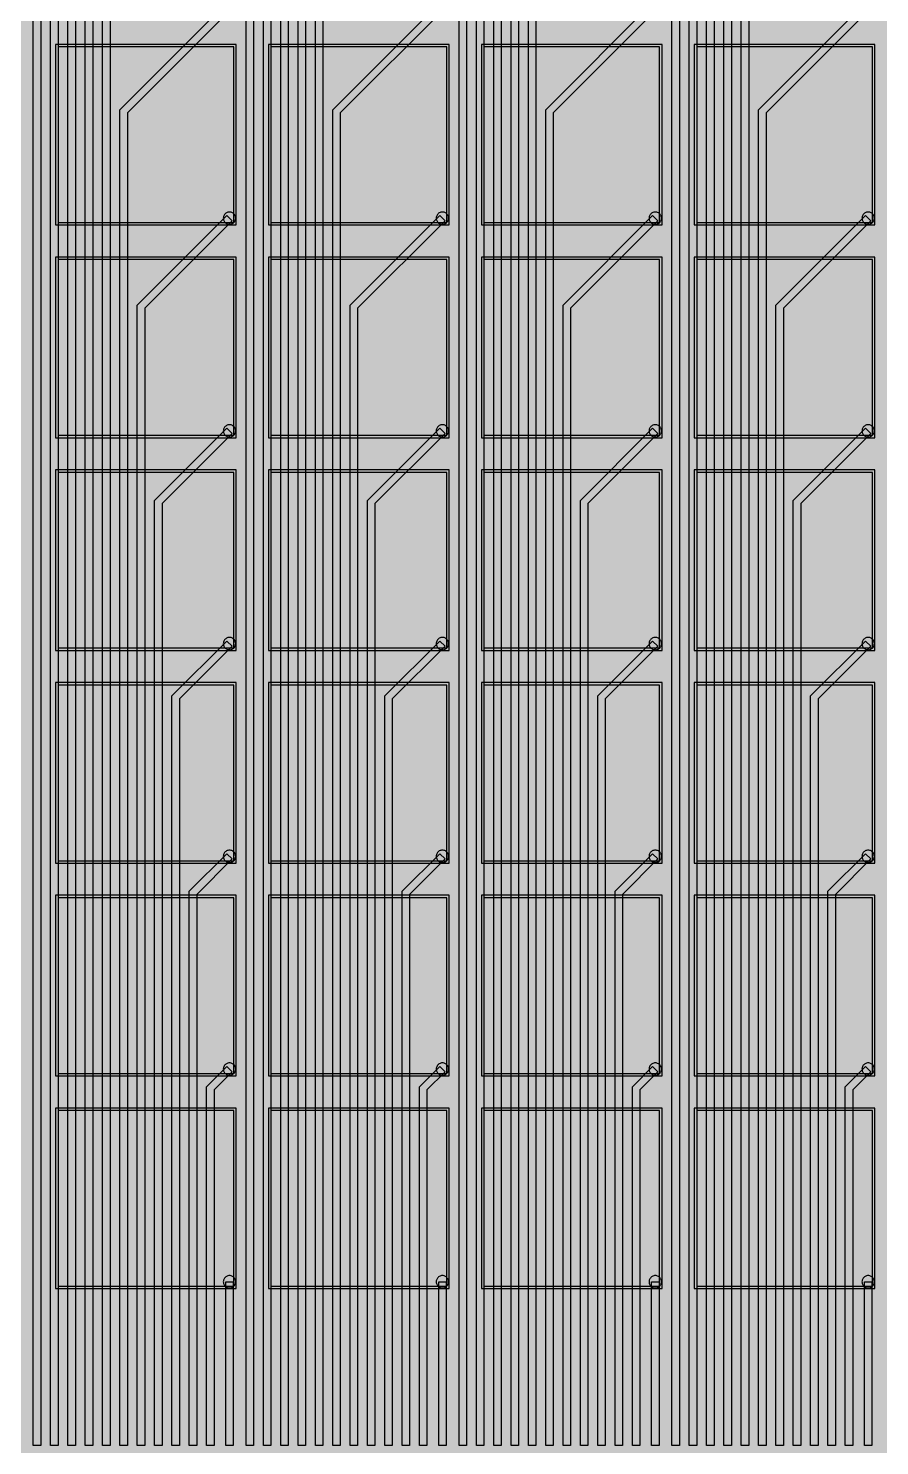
# Model space of a CAD drawing. Header units: metres. Extents: x -7220 to 10980, y -29667 to 1833.
# Drawn here: x 1537 to 1881, y 430 to 1003 of the extents above; entities that cross this region are included whole.
import ezdxf

# ---------------------------------------------------------------- set-up
doc = ezdxf.new("R2010")
doc.units = ezdxf.units.M
for name, color, linetype in [('Etching', 1, 'CONTINUOUS'), ('EtchingPad', 2, 'CONTINUOUS'), ('Metal1', 4, 'CONTINUOUS'), ('Metal2', 3, 'CONTINUOUS'), ('Polyimide', 7, 'CONTINUOUS')]:
    doc.layers.add(name, color=color, linetype=linetype)

msp = doc.modelspace()

# ---------------------------------------------------------------- hatches: boundary and pattern name
at = {"layer": 'Polyimide'}
msp.add_hatch(color=7, dxfattribs=at).paths.add_polyline_path([(4099.45, -13861.55), (4142.64, -14152.77), (4214.18, -14438.35), (4313.36, -14715.55), (4439.24, -14981.69), (4590.59, -15234.21), (4765.97, -15470.68), (4963.68, -15688.82), (5181.82, -15886.53), (5418.29, -16061.91), (5670.81, -16213.26), (5936.95, -16339.14), (6214.15, -16438.32), (6499.73, -16509.85), (6790.95, -16553.05), (7085, -16567.5), (9980.38, -16567.5), (10058.79, -16571.35), (10136.45, -16582.87), (10212.6, -16601.95), (10286.52, -16628.4), (10357.49, -16661.96), (10424.83, -16702.32), (10487.89, -16749.09), (10546.06, -16801.81), (10598.78, -16859.98), (10645.55, -16923.04), (10685.91, -16990.38), (10719.48, -17061.35), (10745.93, -17135.27), (10765, -17211.43), (10776.52, -17289.08), (10780.38, -17367.5), (10780.38, -21957.3), (10741.61, -22012.91), (10705.97, -22070.59), (10673.58, -22130.14), (10644.53, -22191.39), (10618.92, -22254.16), (10596.82, -22318.25), (10578.3, -22383.46), (10563.41, -22449.6), (10552.21, -22516.46), (10544.72, -22583.84), (10540.97, -22651.53), (10540.97, -22719.32), (10544.72, -22787.01), (10552.21, -22854.38), (10563.41, -22921.24), (10578.3, -22987.38), (10596.82, -23052.6), (10618.92, -23116.68), (10644.53, -23179.45), (10673.58, -23240.71), (10705.97, -23300.26), (10741.61, -23357.93), (10780.38, -23413.54), (10780.38, -28667.5), (10776.52, -28745.91), (10765, -28823.57), (10745.93, -28899.73), (10719.48, -28973.65), (10685.91, -29044.62), (10645.55, -29111.96), (10598.78, -29175.01), (10546.06, -29233.19), (10487.89, -29285.91), (10424.83, -29332.68), (10357.49, -29373.04), (10286.52, -29406.6), (10212.6, -29433.05), (10136.45, -29452.13), (10058.79, -29463.65), (9980.38, -29467.5), (-6219.63, -29467.5), (-6298.04, -29463.65), (-6375.7, -29452.13), (-6451.85, -29433.05), (-6525.77, -29406.6), (-6596.74, -29373.04), (-6664.08, -29332.68), (-6727.14, -29285.91), (-6785.31, -29233.19), (-6838.03, -29175.01), (-6884.8, -29111.96), (-6925.16, -29044.62), (-6958.73, -28973.65), (-6985.18, -28899.73), (-7004.25, -28823.57), (-7015.77, -28745.91), (-7019.63, -28667.5), (-7019.63, -23426.32), (-6979.36, -23370.07), (-6942.33, -23311.63), (-6908.66, -23251.2), (-6878.45, -23188.96), (-6851.81, -23125.12), (-6828.81, -23059.88), (-6809.53, -22993.44), (-6794.04, -22926.02), (-6782.37, -22857.83), (-6774.57, -22789.09), (-6770.67, -22720.02), (-6770.67, -22650.84), (-6774.57, -22581.77), (-6782.37, -22513.03), (-6794.04, -22444.84), (-6809.53, -22377.42), (-6828.81, -22310.98), (-6851.81, -22245.74), (-6878.45, -22181.89), (-6908.66, -22119.66), (-6942.33, -22059.22), (-6979.36, -22000.79), (-7019.63, -21944.54), (-7019.63, -17367.5), (-7015.77, -17289.08), (-7004.25, -17211.43), (-6985.18, -17135.27), (-6958.73, -17061.35), (-6925.16, -16990.38), (-6884.8, -16923.04), (-6838.03, -16859.98), (-6785.31, -16801.81), (-6727.14, -16749.09), (-6664.08, -16702.32), (-6596.74, -16661.96), (-6525.77, -16628.4), (-6451.85, -16601.95), (-6375.7, -16582.87), (-6298.04, -16571.35), (-6219.63, -16567.5), (-3314, -16567.5), (-3019.95, -16553.05), (-2728.73, -16509.85), (-2443.15, -16438.32), (-2165.95, -16339.14), (-1899.81, -16213.26), (-1647.29, -16061.91), (-1410.82, -15886.53), (-1192.68, -15688.82), (-994.97, -15470.68), (-819.59, -15234.21), (-668.24, -14981.69), (-542.36, -14715.55), (-443.18, -14438.35), (-371.64, -14152.77), (-328.45, -13861.55), (-314, -13567.5), (-314, -13373.48), (-317.45, -13328.11), (-327.72, -13283.78), (-344.58, -13241.52), (-367.63, -13202.3), (-396.35, -13167.01), (-430.08, -13136.47), (-468.03, -13111.38), (-509.35, -13092.32), (-509.35, -13092.32), (-578.18, -13061.27), (-642.2, -13021.24), (-700.26, -12972.96), (-751.3, -12917.31), (-794.39, -12855.3), (-828.74, -12788.06), (-853.73, -12716.8), (-868.91, -12642.84), (-874, -12567.5), (-868.91, -12492.16), (-853.73, -12418.19), (-828.74, -12346.94), (-794.39, -12279.7), (-751.3, -12217.69), (-700.26, -12162.04), (-642.2, -12113.76), (-578.18, -12073.73), (-509.35, -12042.68), (-509.35, -12042.68), (-468.03, -12023.62), (-430.08, -11998.53), (-396.35, -11967.99), (-367.63, -11932.7), (-344.58, -11893.47), (-327.72, -11851.21), (-317.45, -11806.89), (-314, -11761.52), (-314, -11074.31), (-317.45, -11028.94), (-327.72, -10984.62), (-344.58, -10942.36), (-367.63, -10903.13), (-396.35, -10867.84), (-430.08, -10837.3), (-468.03, -10812.21), (-509.35, -10793.16), (-509.35, -10793.16), (-578.18, -10762.1), (-642.2, -10722.07), (-700.26, -10673.8), (-751.3, -10618.15), (-794.39, -10556.13), (-828.74, -10488.89), (-853.73, -10417.64), (-868.91, -10343.67), (-874, -10268.33), (-868.91, -10192.99), (-853.73, -10119.03), (-828.74, -10047.77), (-794.39, -9980.53), (-751.3, -9918.52), (-700.26, -9862.87), (-642.2, -9814.59), (-578.18, -9774.56), (-509.35, -9743.51), (-509.35, -9743.51), (-468.03, -9724.45), (-430.08, -9699.36), (-396.35, -9668.82), (-367.63, -9633.53), (-344.58, -9594.31), (-327.72, -9552.05), (-317.45, -9507.72), (-314, -9462.35), (-314, -8775.14), (-317.45, -8729.78), (-327.72, -8685.45), (-344.58, -8643.19), (-367.63, -8603.96), (-396.35, -8568.68), (-430.08, -8538.14), (-468.03, -8513.05), (-509.35, -8493.99), (-509.35, -8493.99), (-578.18, -8462.94), (-642.2, -8422.91), (-700.26, -8374.63), (-751.3, -8318.98), (-794.39, -8256.97), (-828.74, -8189.73), (-853.73, -8118.47), (-868.91, -8044.5), (-874, -7969.17), (-868.91, -7893.83), (-853.73, -7819.86), (-828.74, -7748.61), (-794.39, -7681.36), (-751.3, -7619.35), (-700.26, -7563.7), (-642.2, -7515.42), (-578.18, -7475.4), (-509.35, -7444.34), (-509.35, -7444.34), (-468.03, -7425.28), (-430.08, -7400.2), (-396.35, -7369.66), (-367.63, -7334.37), (-344.58, -7295.14), (-327.72, -7252.88), (-317.45, -7208.56), (-314, -7163.19), (-314, -6475.98), (-317.45, -6430.61), (-327.72, -6386.29), (-344.58, -6344.02), (-367.63, -6304.8), (-396.35, -6269.51), (-430.08, -6238.97), (-468.03, -6213.88), (-509.35, -6194.82), (-509.35, -6194.82), (-578.18, -6163.77), (-642.2, -6123.74), (-700.26, -6075.46), (-751.3, -6019.81), (-794.39, -5957.8), (-828.74, -5890.56), (-853.73, -5819.31), (-868.91, -5745.34), (-874, -5670), (-868.91, -5594.66), (-853.73, -5520.69), (-828.74, -5449.44), (-794.39, -5382.2), (-751.3, -5320.19), (-700.26, -5264.54), (-642.2, -5216.26), (-578.18, -5176.23), (-509.35, -5145.18), (-509.35, -5145.18), (-468.03, -5126.12), (-430.08, -5101.03), (-396.35, -5070.49), (-367.63, -5035.2), (-344.58, -4995.98), (-327.72, -4953.71), (-317.45, -4909.39), (-314, -4864.02), (-314, 380), (-314, 1532.5), (-269, 1532.5), (-268.78, 1525.63), (-268.1, 1518.79), (-266.98, 1512.02), (-265.42, 1505.32), (-263.43, 1498.75), (-261.01, 1492.32), (-258.17, 1486.06), (-254.93, 1480), (-251.3, 1474.17), (-247.3, 1468.58), (-242.94, 1463.27), (-238.25, 1458.25), (-233.23, 1453.56), (-227.92, 1449.2), (-222.33, 1445.2), (-216.5, 1441.57), (-210.44, 1438.33), (-204.18, 1435.49), (-197.75, 1433.07), (-191.18, 1431.08), (-184.48, 1429.52), (-177.71, 1428.4), (-170.87, 1427.72), (-164, 1427.5), (-157.13, 1427.72), (-150.29, 1428.4), (-143.52, 1429.52), (-136.82, 1431.08), (-130.25, 1433.07), (-123.82, 1435.49), (-117.56, 1438.33), (-111.5, 1441.57), (-105.67, 1445.2), (-100.08, 1449.2), (-94.77, 1453.56), (-89.75, 1458.25), (-85.06, 1463.27), (-80.7, 1468.58), (-76.7, 1474.17), (-73.07, 1480), (-69.83, 1486.06), (-66.99, 1492.32), (-64.57, 1498.75), (-62.58, 1505.32), (-61.02, 1512.02), (-59.9, 1518.79), (-59.22, 1525.63), (-59, 1532.5), (1786, 1532.5), (3835, 1532.5), (3835.21, 1539.04), (3835.86, 1545.55), (3836.92, 1552.01), (3838.41, 1558.38), (3840.31, 1564.64), (3842.61, 1570.77), (3845.31, 1576.73), (3848.4, 1582.5), (3851.85, 1588.06), (3855.66, 1593.38), (3859.82, 1598.43), (3864.29, 1603.21), (3869.07, 1607.68), (3874.12, 1611.84), (3879.44, 1615.65), (3885, 1619.1), (3890.77, 1622.19), (3896.73, 1624.89), (3902.86, 1627.19), (3909.12, 1629.09), (3915.49, 1630.58), (3921.95, 1631.64), (3928.46, 1632.29), (3935, 1632.5), (3941.54, 1632.29), (3948.05, 1631.64), (3954.51, 1630.58), (3960.88, 1629.09), (3967.14, 1627.19), (3973.27, 1624.89), (3979.23, 1622.19), (3985, 1619.1), (3990.56, 1615.65), (3995.88, 1611.84), (4000.93, 1607.68), (4005.71, 1603.21), (4010.18, 1598.43), (4014.34, 1593.38), (4018.15, 1588.06), (4021.6, 1582.5), (4024.69, 1576.73), (4027.39, 1570.77), (4029.69, 1564.64), (4031.59, 1558.38), (4033.08, 1552.01), (4034.14, 1545.55), (4034.79, 1539.04), (4035, 1532.5), (4085, 1532.5), (4085, 380), (4085, 330), (4085, -4864.02), (4088.45, -4909.39), (4098.72, -4953.71), (4115.58, -4995.98), (4138.63, -5035.2), (4167.35, -5070.49), (4201.08, -5101.03), (4239.03, -5126.12), (4280.35, -5145.18), (4280.35, -5145.18), (4349.18, -5176.23), (4413.2, -5216.26), (4471.26, -5264.54), (4522.3, -5320.19), (4565.39, -5382.2), (4599.74, -5449.44), (4624.73, -5520.69), (4639.91, -5594.66), (4645, -5670), (4639.91, -5745.34), (4624.73, -5819.31), (4599.74, -5890.56), (4565.39, -5957.8), (4522.3, -6019.81), (4471.26, -6075.46), (4413.2, -6123.74), (4349.18, -6163.77), (4280.35, -6194.82), (4239.03, -6213.88), (4201.08, -6238.97), (4167.35, -6269.51), (4138.63, -6304.8), (4115.58, -6344.02), (4098.72, -6386.29), (4088.45, -6430.61), (4085, -6475.98), (4085, -13567.5), (4099.45, -13861.55)])

# ---------------------------------------------------------------- linework, layer by layer
at = {"layer": 'Etching'}
for points in [[(1615.75, 926.25), (1615.77, 925.92), (1615.84, 925.6), (1615.94, 925.29), (1616.08, 925), (1616.27, 924.73), (1616.48, 924.48), (1616.73, 924.27), (1617, 924.08), (1617.29, 923.94), (1617.6, 923.84), (1617.92, 923.77), (1618.25, 923.75), (1618.58, 923.77), (1618.9, 923.84), (1619.21, 923.94), (1619.5, 924.08), (1619.77, 924.27), (1620.02, 924.48), (1620.23, 924.73), (1620.42, 925), (1620.56, 925.29), (1620.66, 925.6), (1620.73, 925.92), (1620.75, 926.25), (1620.73, 926.58), (1620.66, 926.9), (1620.56, 927.21), (1620.42, 927.5), (1620.23, 927.77), (1620.02, 928.02), (1619.77, 928.23), (1619.5, 928.42), (1619.21, 928.56), (1618.9, 928.66), (1618.58, 928.73), (1618.25, 928.75), (1617.92, 928.73), (1617.6, 928.66), (1617.29, 928.56), (1617, 928.42), (1616.73, 928.23), (1616.48, 928.02), (1616.27, 927.77), (1616.08, 927.5), (1615.94, 927.21), (1615.84, 926.9), (1615.77, 926.58), (1615.75, 926.25)], [(1701.75, 926.25), (1701.77, 925.92), (1701.84, 925.6), (1701.94, 925.29), (1702.08, 925), (1702.27, 924.73), (1702.48, 924.48), (1702.73, 924.27), (1703, 924.08), (1703.29, 923.94), (1703.6, 923.84), (1703.92, 923.77), (1704.25, 923.75), (1704.58, 923.77), (1704.9, 923.84), (1705.21, 923.94), (1705.5, 924.08), (1705.77, 924.27), (1706.02, 924.48), (1706.23, 924.73), (1706.42, 925), (1706.56, 925.29), (1706.66, 925.6), (1706.73, 925.92), (1706.75, 926.25), (1706.73, 926.58), (1706.66, 926.9), (1706.56, 927.21), (1706.42, 927.5), (1706.23, 927.77), (1706.02, 928.02), (1705.77, 928.23), (1705.5, 928.42), (1705.21, 928.56), (1704.9, 928.66), (1704.58, 928.73), (1704.25, 928.75), (1703.92, 928.73), (1703.6, 928.66), (1703.29, 928.56), (1703, 928.42), (1702.73, 928.23), (1702.48, 928.02), (1702.27, 927.77), (1702.08, 927.5), (1701.94, 927.21), (1701.84, 926.9), (1701.77, 926.58), (1701.75, 926.25)], [(1787.75, 926.25), (1787.77, 925.92), (1787.84, 925.6), (1787.94, 925.29), (1788.08, 925), (1788.27, 924.73), (1788.48, 924.48), (1788.73, 924.27), (1789, 924.08), (1789.29, 923.94), (1789.6, 923.84), (1789.92, 923.77), (1790.25, 923.75), (1790.58, 923.77), (1790.9, 923.84), (1791.21, 923.94), (1791.5, 924.08), (1791.77, 924.27), (1792.02, 924.48), (1792.23, 924.73), (1792.42, 925), (1792.56, 925.29), (1792.66, 925.6), (1792.73, 925.92), (1792.75, 926.25), (1792.73, 926.58), (1792.66, 926.9), (1792.56, 927.21), (1792.42, 927.5), (1792.23, 927.77), (1792.02, 928.02), (1791.77, 928.23), (1791.5, 928.42), (1791.21, 928.56), (1790.9, 928.66), (1790.58, 928.73), (1790.25, 928.75), (1789.92, 928.73), (1789.6, 928.66), (1789.29, 928.56), (1789, 928.42), (1788.73, 928.23), (1788.48, 928.02), (1788.27, 927.77), (1788.08, 927.5), (1787.94, 927.21), (1787.84, 926.9), (1787.77, 926.58), (1787.75, 926.25)], [(1873.75, 926.25), (1873.77, 925.92), (1873.84, 925.6), (1873.94, 925.29), (1874.08, 925), (1874.27, 924.73), (1874.48, 924.48), (1874.73, 924.27), (1875, 924.08), (1875.29, 923.94), (1875.6, 923.84), (1875.92, 923.77), (1876.25, 923.75), (1876.58, 923.77), (1876.9, 923.84), (1877.21, 923.94), (1877.5, 924.08), (1877.77, 924.27), (1878.02, 924.48), (1878.23, 924.73), (1878.42, 925), (1878.56, 925.29), (1878.66, 925.6), (1878.73, 925.92), (1878.75, 926.25), (1878.73, 926.58), (1878.66, 926.9), (1878.56, 927.21), (1878.42, 927.5), (1878.23, 927.77), (1878.02, 928.02), (1877.77, 928.23), (1877.5, 928.42), (1877.21, 928.56), (1876.9, 928.66), (1876.58, 928.73), (1876.25, 928.75), (1875.92, 928.73), (1875.6, 928.66), (1875.29, 928.56), (1875, 928.42), (1874.73, 928.23), (1874.48, 928.02), (1874.27, 927.77), (1874.08, 927.5), (1873.94, 927.21), (1873.84, 926.9), (1873.77, 926.58), (1873.75, 926.25)], [(1615.75, 840.25), (1615.77, 839.92), (1615.84, 839.6), (1615.94, 839.29), (1616.08, 839), (1616.27, 838.73), (1616.48, 838.48), (1616.73, 838.27), (1617, 838.08), (1617.29, 837.94), (1617.6, 837.84), (1617.92, 837.77), (1618.25, 837.75), (1618.58, 837.77), (1618.9, 837.84), (1619.21, 837.94), (1619.5, 838.08), (1619.77, 838.27), (1620.02, 838.48), (1620.23, 838.73), (1620.42, 839), (1620.56, 839.29), (1620.66, 839.6), (1620.73, 839.92), (1620.75, 840.25), (1620.73, 840.58), (1620.66, 840.9), (1620.56, 841.21), (1620.42, 841.5), (1620.23, 841.77), (1620.02, 842.02), (1619.77, 842.23), (1619.5, 842.42), (1619.21, 842.56), (1618.9, 842.66), (1618.58, 842.73), (1618.25, 842.75), (1617.92, 842.73), (1617.6, 842.66), (1617.29, 842.56), (1617, 842.42), (1616.73, 842.23), (1616.48, 842.02), (1616.27, 841.77), (1616.08, 841.5), (1615.94, 841.21), (1615.84, 840.9), (1615.77, 840.58), (1615.75, 840.25)], [(1701.75, 840.25), (1701.77, 839.92), (1701.84, 839.6), (1701.94, 839.29), (1702.08, 839), (1702.27, 838.73), (1702.48, 838.48), (1702.73, 838.27), (1703, 838.08), (1703.29, 837.94), (1703.6, 837.84), (1703.92, 837.77), (1704.25, 837.75), (1704.58, 837.77), (1704.9, 837.84), (1705.21, 837.94), (1705.5, 838.08), (1705.77, 838.27), (1706.02, 838.48), (1706.23, 838.73), (1706.42, 839), (1706.56, 839.29), (1706.66, 839.6), (1706.73, 839.92), (1706.75, 840.25), (1706.73, 840.58), (1706.66, 840.9), (1706.56, 841.21), (1706.42, 841.5), (1706.23, 841.77), (1706.02, 842.02), (1705.77, 842.23), (1705.5, 842.42), (1705.21, 842.56), (1704.9, 842.66), (1704.58, 842.73), (1704.25, 842.75), (1703.92, 842.73), (1703.6, 842.66), (1703.29, 842.56), (1703, 842.42), (1702.73, 842.23), (1702.48, 842.02), (1702.27, 841.77), (1702.08, 841.5), (1701.94, 841.21), (1701.84, 840.9), (1701.77, 840.58), (1701.75, 840.25)], [(1787.75, 840.25), (1787.77, 839.92), (1787.84, 839.6), (1787.94, 839.29), (1788.08, 839), (1788.27, 838.73), (1788.48, 838.48), (1788.73, 838.27), (1789, 838.08), (1789.29, 837.94), (1789.6, 837.84), (1789.92, 837.77), (1790.25, 837.75), (1790.58, 837.77), (1790.9, 837.84), (1791.21, 837.94), (1791.5, 838.08), (1791.77, 838.27), (1792.02, 838.48), (1792.23, 838.73), (1792.42, 839), (1792.56, 839.29), (1792.66, 839.6), (1792.73, 839.92), (1792.75, 840.25), (1792.73, 840.58), (1792.66, 840.9), (1792.56, 841.21), (1792.42, 841.5), (1792.23, 841.77), (1792.02, 842.02), (1791.77, 842.23), (1791.5, 842.42), (1791.21, 842.56), (1790.9, 842.66), (1790.58, 842.73), (1790.25, 842.75), (1789.92, 842.73), (1789.6, 842.66), (1789.29, 842.56), (1789, 842.42), (1788.73, 842.23), (1788.48, 842.02), (1788.27, 841.77), (1788.08, 841.5), (1787.94, 841.21), (1787.84, 840.9), (1787.77, 840.58), (1787.75, 840.25)], [(1873.75, 840.25), (1873.77, 839.92), (1873.84, 839.6), (1873.94, 839.29), (1874.08, 839), (1874.27, 838.73), (1874.48, 838.48), (1874.73, 838.27), (1875, 838.08), (1875.29, 837.94), (1875.6, 837.84), (1875.92, 837.77), (1876.25, 837.75), (1876.58, 837.77), (1876.9, 837.84), (1877.21, 837.94), (1877.5, 838.08), (1877.77, 838.27), (1878.02, 838.48), (1878.23, 838.73), (1878.42, 839), (1878.56, 839.29), (1878.66, 839.6), (1878.73, 839.92), (1878.75, 840.25), (1878.73, 840.58), (1878.66, 840.9), (1878.56, 841.21), (1878.42, 841.5), (1878.23, 841.77), (1878.02, 842.02), (1877.77, 842.23), (1877.5, 842.42), (1877.21, 842.56), (1876.9, 842.66), (1876.58, 842.73), (1876.25, 842.75), (1875.92, 842.73), (1875.6, 842.66), (1875.29, 842.56), (1875, 842.42), (1874.73, 842.23), (1874.48, 842.02), (1874.27, 841.77), (1874.08, 841.5), (1873.94, 841.21), (1873.84, 840.9), (1873.77, 840.58), (1873.75, 840.25)], [(1615.75, 754.25), (1615.77, 753.92), (1615.84, 753.6), (1615.94, 753.29), (1616.08, 753), (1616.27, 752.73), (1616.48, 752.48), (1616.73, 752.27), (1617, 752.08), (1617.29, 751.94), (1617.6, 751.84), (1617.92, 751.77), (1618.25, 751.75), (1618.58, 751.77), (1618.9, 751.84), (1619.21, 751.94), (1619.5, 752.08), (1619.77, 752.27), (1620.02, 752.48), (1620.23, 752.73), (1620.42, 753), (1620.56, 753.29), (1620.66, 753.6), (1620.73, 753.92), (1620.75, 754.25), (1620.73, 754.58), (1620.66, 754.9), (1620.56, 755.21), (1620.42, 755.5), (1620.23, 755.77), (1620.02, 756.02), (1619.77, 756.23), (1619.5, 756.42), (1619.21, 756.56), (1618.9, 756.66), (1618.58, 756.73), (1618.25, 756.75), (1617.92, 756.73), (1617.6, 756.66), (1617.29, 756.56), (1617, 756.42), (1616.73, 756.23), (1616.48, 756.02), (1616.27, 755.77), (1616.08, 755.5), (1615.94, 755.21), (1615.84, 754.9), (1615.77, 754.58), (1615.75, 754.25)], [(1701.75, 754.25), (1701.77, 753.92), (1701.84, 753.6), (1701.94, 753.29), (1702.08, 753), (1702.27, 752.73), (1702.48, 752.48), (1702.73, 752.27), (1703, 752.08), (1703.29, 751.94), (1703.6, 751.84), (1703.92, 751.77), (1704.25, 751.75), (1704.58, 751.77), (1704.9, 751.84), (1705.21, 751.94), (1705.5, 752.08), (1705.77, 752.27), (1706.02, 752.48), (1706.23, 752.73), (1706.42, 753), (1706.56, 753.29), (1706.66, 753.6), (1706.73, 753.92), (1706.75, 754.25), (1706.73, 754.58), (1706.66, 754.9), (1706.56, 755.21), (1706.42, 755.5), (1706.23, 755.77), (1706.02, 756.02), (1705.77, 756.23), (1705.5, 756.42), (1705.21, 756.56), (1704.9, 756.66), (1704.58, 756.73), (1704.25, 756.75), (1703.92, 756.73), (1703.6, 756.66), (1703.29, 756.56), (1703, 756.42), (1702.73, 756.23), (1702.48, 756.02), (1702.27, 755.77), (1702.08, 755.5), (1701.94, 755.21), (1701.84, 754.9), (1701.77, 754.58), (1701.75, 754.25)], [(1787.75, 754.25), (1787.77, 753.92), (1787.84, 753.6), (1787.94, 753.29), (1788.08, 753), (1788.27, 752.73), (1788.48, 752.48), (1788.73, 752.27), (1789, 752.08), (1789.29, 751.94), (1789.6, 751.84), (1789.92, 751.77), (1790.25, 751.75), (1790.58, 751.77), (1790.9, 751.84), (1791.21, 751.94), (1791.5, 752.08), (1791.77, 752.27), (1792.02, 752.48), (1792.23, 752.73), (1792.42, 753), (1792.56, 753.29), (1792.66, 753.6), (1792.73, 753.92), (1792.75, 754.25), (1792.73, 754.58), (1792.66, 754.9), (1792.56, 755.21), (1792.42, 755.5), (1792.23, 755.77), (1792.02, 756.02), (1791.77, 756.23), (1791.5, 756.42), (1791.21, 756.56), (1790.9, 756.66), (1790.58, 756.73), (1790.25, 756.75), (1789.92, 756.73), (1789.6, 756.66), (1789.29, 756.56), (1789, 756.42), (1788.73, 756.23), (1788.48, 756.02), (1788.27, 755.77), (1788.08, 755.5), (1787.94, 755.21), (1787.84, 754.9), (1787.77, 754.58), (1787.75, 754.25)], [(1873.75, 754.25), (1873.77, 753.92), (1873.84, 753.6), (1873.94, 753.29), (1874.08, 753), (1874.27, 752.73), (1874.48, 752.48), (1874.73, 752.27), (1875, 752.08), (1875.29, 751.94), (1875.6, 751.84), (1875.92, 751.77), (1876.25, 751.75), (1876.58, 751.77), (1876.9, 751.84), (1877.21, 751.94), (1877.5, 752.08), (1877.77, 752.27), (1878.02, 752.48), (1878.23, 752.73), (1878.42, 753), (1878.56, 753.29), (1878.66, 753.6), (1878.73, 753.92), (1878.75, 754.25), (1878.73, 754.58), (1878.66, 754.9), (1878.56, 755.21), (1878.42, 755.5), (1878.23, 755.77), (1878.02, 756.02), (1877.77, 756.23), (1877.5, 756.42), (1877.21, 756.56), (1876.9, 756.66), (1876.58, 756.73), (1876.25, 756.75), (1875.92, 756.73), (1875.6, 756.66), (1875.29, 756.56), (1875, 756.42), (1874.73, 756.23), (1874.48, 756.02), (1874.27, 755.77), (1874.08, 755.5), (1873.94, 755.21), (1873.84, 754.9), (1873.77, 754.58), (1873.75, 754.25)], [(1615.75, 668.25), (1615.77, 667.92), (1615.84, 667.6), (1615.94, 667.29), (1616.08, 667), (1616.27, 666.73), (1616.48, 666.48), (1616.73, 666.27), (1617, 666.08), (1617.29, 665.94), (1617.6, 665.84), (1617.92, 665.77), (1618.25, 665.75), (1618.58, 665.77), (1618.9, 665.84), (1619.21, 665.94), (1619.5, 666.08), (1619.77, 666.27), (1620.02, 666.48), (1620.23, 666.73), (1620.42, 667), (1620.56, 667.29), (1620.66, 667.6), (1620.73, 667.92), (1620.75, 668.25), (1620.73, 668.58), (1620.66, 668.9), (1620.56, 669.21), (1620.42, 669.5), (1620.23, 669.77), (1620.02, 670.02), (1619.77, 670.23), (1619.5, 670.42), (1619.21, 670.56), (1618.9, 670.66), (1618.58, 670.73), (1618.25, 670.75), (1617.92, 670.73), (1617.6, 670.66), (1617.29, 670.56), (1617, 670.42), (1616.73, 670.23), (1616.48, 670.02), (1616.27, 669.77), (1616.08, 669.5), (1615.94, 669.21), (1615.84, 668.9), (1615.77, 668.58), (1615.75, 668.25)], [(1701.75, 668.25), (1701.77, 667.92), (1701.84, 667.6), (1701.94, 667.29), (1702.08, 667), (1702.27, 666.73), (1702.48, 666.48), (1702.73, 666.27), (1703, 666.08), (1703.29, 665.94), (1703.6, 665.84), (1703.92, 665.77), (1704.25, 665.75), (1704.58, 665.77), (1704.9, 665.84), (1705.21, 665.94), (1705.5, 666.08), (1705.77, 666.27), (1706.02, 666.48), (1706.23, 666.73), (1706.42, 667), (1706.56, 667.29), (1706.66, 667.6), (1706.73, 667.92), (1706.75, 668.25), (1706.73, 668.58), (1706.66, 668.9), (1706.56, 669.21), (1706.42, 669.5), (1706.23, 669.77), (1706.02, 670.02), (1705.77, 670.23), (1705.5, 670.42), (1705.21, 670.56), (1704.9, 670.66), (1704.58, 670.73), (1704.25, 670.75), (1703.92, 670.73), (1703.6, 670.66), (1703.29, 670.56), (1703, 670.42), (1702.73, 670.23), (1702.48, 670.02), (1702.27, 669.77), (1702.08, 669.5), (1701.94, 669.21), (1701.84, 668.9), (1701.77, 668.58), (1701.75, 668.25)], [(1787.75, 668.25), (1787.77, 667.92), (1787.84, 667.6), (1787.94, 667.29), (1788.08, 667), (1788.27, 666.73), (1788.48, 666.48), (1788.73, 666.27), (1789, 666.08), (1789.29, 665.94), (1789.6, 665.84), (1789.92, 665.77), (1790.25, 665.75), (1790.58, 665.77), (1790.9, 665.84), (1791.21, 665.94), (1791.5, 666.08), (1791.77, 666.27), (1792.02, 666.48), (1792.23, 666.73), (1792.42, 667), (1792.56, 667.29), (1792.66, 667.6), (1792.73, 667.92), (1792.75, 668.25), (1792.73, 668.58), (1792.66, 668.9), (1792.56, 669.21), (1792.42, 669.5), (1792.23, 669.77), (1792.02, 670.02), (1791.77, 670.23), (1791.5, 670.42), (1791.21, 670.56), (1790.9, 670.66), (1790.58, 670.73), (1790.25, 670.75), (1789.92, 670.73), (1789.6, 670.66), (1789.29, 670.56), (1789, 670.42), (1788.73, 670.23), (1788.48, 670.02), (1788.27, 669.77), (1788.08, 669.5), (1787.94, 669.21), (1787.84, 668.9), (1787.77, 668.58), (1787.75, 668.25)], [(1873.75, 668.25), (1873.77, 667.92), (1873.84, 667.6), (1873.94, 667.29), (1874.08, 667), (1874.27, 666.73), (1874.48, 666.48), (1874.73, 666.27), (1875, 666.08), (1875.29, 665.94), (1875.6, 665.84), (1875.92, 665.77), (1876.25, 665.75), (1876.58, 665.77), (1876.9, 665.84), (1877.21, 665.94), (1877.5, 666.08), (1877.77, 666.27), (1878.02, 666.48), (1878.23, 666.73), (1878.42, 667), (1878.56, 667.29), (1878.66, 667.6), (1878.73, 667.92), (1878.75, 668.25), (1878.73, 668.58), (1878.66, 668.9), (1878.56, 669.21), (1878.42, 669.5), (1878.23, 669.77), (1878.02, 670.02), (1877.77, 670.23), (1877.5, 670.42), (1877.21, 670.56), (1876.9, 670.66), (1876.58, 670.73), (1876.25, 670.75), (1875.92, 670.73), (1875.6, 670.66), (1875.29, 670.56), (1875, 670.42), (1874.73, 670.23), (1874.48, 670.02), (1874.27, 669.77), (1874.08, 669.5), (1873.94, 669.21), (1873.84, 668.9), (1873.77, 668.58), (1873.75, 668.25)], [(1615.75, 582.25), (1615.77, 581.92), (1615.84, 581.6), (1615.94, 581.29), (1616.08, 581), (1616.27, 580.73), (1616.48, 580.48), (1616.73, 580.27), (1617, 580.08), (1617.29, 579.94), (1617.6, 579.84), (1617.92, 579.77), (1618.25, 579.75), (1618.58, 579.77), (1618.9, 579.84), (1619.21, 579.94), (1619.5, 580.08), (1619.77, 580.27), (1620.02, 580.48), (1620.23, 580.73), (1620.42, 581), (1620.56, 581.29), (1620.66, 581.6), (1620.73, 581.92), (1620.75, 582.25), (1620.73, 582.58), (1620.66, 582.9), (1620.56, 583.21), (1620.42, 583.5), (1620.23, 583.77), (1620.02, 584.02), (1619.77, 584.23), (1619.5, 584.42), (1619.21, 584.56), (1618.9, 584.66), (1618.58, 584.73), (1618.25, 584.75), (1617.92, 584.73), (1617.6, 584.66), (1617.29, 584.56), (1617, 584.42), (1616.73, 584.23), (1616.48, 584.02), (1616.27, 583.77), (1616.08, 583.5), (1615.94, 583.21), (1615.84, 582.9), (1615.77, 582.58), (1615.75, 582.25)], [(1701.75, 582.25), (1701.77, 581.92), (1701.84, 581.6), (1701.94, 581.29), (1702.08, 581), (1702.27, 580.73), (1702.48, 580.48), (1702.73, 580.27), (1703, 580.08), (1703.29, 579.94), (1703.6, 579.84), (1703.92, 579.77), (1704.25, 579.75), (1704.58, 579.77), (1704.9, 579.84), (1705.21, 579.94), (1705.5, 580.08), (1705.77, 580.27), (1706.02, 580.48), (1706.23, 580.73), (1706.42, 581), (1706.56, 581.29), (1706.66, 581.6), (1706.73, 581.92), (1706.75, 582.25), (1706.73, 582.58), (1706.66, 582.9), (1706.56, 583.21), (1706.42, 583.5), (1706.23, 583.77), (1706.02, 584.02), (1705.77, 584.23), (1705.5, 584.42), (1705.21, 584.56), (1704.9, 584.66), (1704.58, 584.73), (1704.25, 584.75), (1703.92, 584.73), (1703.6, 584.66), (1703.29, 584.56), (1703, 584.42), (1702.73, 584.23), (1702.48, 584.02), (1702.27, 583.77), (1702.08, 583.5), (1701.94, 583.21), (1701.84, 582.9), (1701.77, 582.58), (1701.75, 582.25)], [(1787.75, 582.25), (1787.77, 581.92), (1787.84, 581.6), (1787.94, 581.29), (1788.08, 581), (1788.27, 580.73), (1788.48, 580.48), (1788.73, 580.27), (1789, 580.08), (1789.29, 579.94), (1789.6, 579.84), (1789.92, 579.77), (1790.25, 579.75), (1790.58, 579.77), (1790.9, 579.84), (1791.21, 579.94), (1791.5, 580.08), (1791.77, 580.27), (1792.02, 580.48), (1792.23, 580.73), (1792.42, 581), (1792.56, 581.29), (1792.66, 581.6), (1792.73, 581.92), (1792.75, 582.25), (1792.73, 582.58), (1792.66, 582.9), (1792.56, 583.21), (1792.42, 583.5), (1792.23, 583.77), (1792.02, 584.02), (1791.77, 584.23), (1791.5, 584.42), (1791.21, 584.56), (1790.9, 584.66), (1790.58, 584.73), (1790.25, 584.75), (1789.92, 584.73), (1789.6, 584.66), (1789.29, 584.56), (1789, 584.42), (1788.73, 584.23), (1788.48, 584.02), (1788.27, 583.77), (1788.08, 583.5), (1787.94, 583.21), (1787.84, 582.9), (1787.77, 582.58), (1787.75, 582.25)], [(1873.75, 582.25), (1873.77, 581.92), (1873.84, 581.6), (1873.94, 581.29), (1874.08, 581), (1874.27, 580.73), (1874.48, 580.48), (1874.73, 580.27), (1875, 580.08), (1875.29, 579.94), (1875.6, 579.84), (1875.92, 579.77), (1876.25, 579.75), (1876.58, 579.77), (1876.9, 579.84), (1877.21, 579.94), (1877.5, 580.08), (1877.77, 580.27), (1878.02, 580.48), (1878.23, 580.73), (1878.42, 581), (1878.56, 581.29), (1878.66, 581.6), (1878.73, 581.92), (1878.75, 582.25), (1878.73, 582.58), (1878.66, 582.9), (1878.56, 583.21), (1878.42, 583.5), (1878.23, 583.77), (1878.02, 584.02), (1877.77, 584.23), (1877.5, 584.42), (1877.21, 584.56), (1876.9, 584.66), (1876.58, 584.73), (1876.25, 584.75), (1875.92, 584.73), (1875.6, 584.66), (1875.29, 584.56), (1875, 584.42), (1874.73, 584.23), (1874.48, 584.02), (1874.27, 583.77), (1874.08, 583.5), (1873.94, 583.21), (1873.84, 582.9), (1873.77, 582.58), (1873.75, 582.25)], [(1615.75, 496.25), (1615.77, 495.92), (1615.84, 495.6), (1615.94, 495.29), (1616.08, 495), (1616.27, 494.73), (1616.48, 494.48), (1616.73, 494.27), (1617, 494.08), (1617.29, 493.94), (1617.6, 493.84), (1617.92, 493.77), (1618.25, 493.75), (1618.58, 493.77), (1618.9, 493.84), (1619.21, 493.94), (1619.5, 494.08), (1619.77, 494.27), (1620.02, 494.48), (1620.23, 494.73), (1620.42, 495), (1620.56, 495.29), (1620.66, 495.6), (1620.73, 495.92), (1620.75, 496.25), (1620.73, 496.58), (1620.66, 496.9), (1620.56, 497.21), (1620.42, 497.5), (1620.23, 497.77), (1620.02, 498.02), (1619.77, 498.23), (1619.5, 498.42), (1619.21, 498.56), (1618.9, 498.66), (1618.58, 498.73), (1618.25, 498.75), (1617.92, 498.73), (1617.6, 498.66), (1617.29, 498.56), (1617, 498.42), (1616.73, 498.23), (1616.48, 498.02), (1616.27, 497.77), (1616.08, 497.5), (1615.94, 497.21), (1615.84, 496.9), (1615.77, 496.58), (1615.75, 496.25)], [(1701.75, 496.25), (1701.77, 495.92), (1701.84, 495.6), (1701.94, 495.29), (1702.08, 495), (1702.27, 494.73), (1702.48, 494.48), (1702.73, 494.27), (1703, 494.08), (1703.29, 493.94), (1703.6, 493.84), (1703.92, 493.77), (1704.25, 493.75), (1704.58, 493.77), (1704.9, 493.84), (1705.21, 493.94), (1705.5, 494.08), (1705.77, 494.27), (1706.02, 494.48), (1706.23, 494.73), (1706.42, 495), (1706.56, 495.29), (1706.66, 495.6), (1706.73, 495.92), (1706.75, 496.25), (1706.73, 496.58), (1706.66, 496.9), (1706.56, 497.21), (1706.42, 497.5), (1706.23, 497.77), (1706.02, 498.02), (1705.77, 498.23), (1705.5, 498.42), (1705.21, 498.56), (1704.9, 498.66), (1704.58, 498.73), (1704.25, 498.75), (1703.92, 498.73), (1703.6, 498.66), (1703.29, 498.56), (1703, 498.42), (1702.73, 498.23), (1702.48, 498.02), (1702.27, 497.77), (1702.08, 497.5), (1701.94, 497.21), (1701.84, 496.9), (1701.77, 496.58), (1701.75, 496.25)], [(1787.75, 496.25), (1787.77, 495.92), (1787.84, 495.6), (1787.94, 495.29), (1788.08, 495), (1788.27, 494.73), (1788.48, 494.48), (1788.73, 494.27), (1789, 494.08), (1789.29, 493.94), (1789.6, 493.84), (1789.92, 493.77), (1790.25, 493.75), (1790.58, 493.77), (1790.9, 493.84), (1791.21, 493.94), (1791.5, 494.08), (1791.77, 494.27), (1792.02, 494.48), (1792.23, 494.73), (1792.42, 495), (1792.56, 495.29), (1792.66, 495.6), (1792.73, 495.92), (1792.75, 496.25), (1792.73, 496.58), (1792.66, 496.9), (1792.56, 497.21), (1792.42, 497.5), (1792.23, 497.77), (1792.02, 498.02), (1791.77, 498.23), (1791.5, 498.42), (1791.21, 498.56), (1790.9, 498.66), (1790.58, 498.73), (1790.25, 498.75), (1789.92, 498.73), (1789.6, 498.66), (1789.29, 498.56), (1789, 498.42), (1788.73, 498.23), (1788.48, 498.02), (1788.27, 497.77), (1788.08, 497.5), (1787.94, 497.21), (1787.84, 496.9), (1787.77, 496.58), (1787.75, 496.25)], [(1873.75, 496.25), (1873.77, 495.92), (1873.84, 495.6), (1873.94, 495.29), (1874.08, 495), (1874.27, 494.73), (1874.48, 494.48), (1874.73, 494.27), (1875, 494.08), (1875.29, 493.94), (1875.6, 493.84), (1875.92, 493.77), (1876.25, 493.75), (1876.58, 493.77), (1876.9, 493.84), (1877.21, 493.94), (1877.5, 494.08), (1877.77, 494.27), (1878.02, 494.48), (1878.23, 494.73), (1878.42, 495), (1878.56, 495.29), (1878.66, 495.6), (1878.73, 495.92), (1878.75, 496.25), (1878.73, 496.58), (1878.66, 496.9), (1878.56, 497.21), (1878.42, 497.5), (1878.23, 497.77), (1878.02, 498.02), (1877.77, 498.23), (1877.5, 498.42), (1877.21, 498.56), (1876.9, 498.66), (1876.58, 498.73), (1876.25, 498.75), (1875.92, 498.73), (1875.6, 498.66), (1875.29, 498.56), (1875, 498.42), (1874.73, 498.23), (1874.48, 498.02), (1874.27, 497.77), (1874.08, 497.5), (1873.94, 497.21), (1873.84, 496.9), (1873.77, 496.58), (1873.75, 496.25)]]:
    msp.add_lwpolyline(points, close=True, dxfattribs=at)
at = {"layer": 'EtchingPad'}
for points in [[(1620, 995.5), (1549, 995.5), (1549, 924.5), (1620, 924.5), (1620, 995.5)], [(1706, 995.5), (1635, 995.5), (1635, 924.5), (1706, 924.5), (1706, 995.5)], [(1792, 995.5), (1721, 995.5), (1721, 924.5), (1792, 924.5), (1792, 995.5)], [(1878, 995.5), (1807, 995.5), (1807, 924.5), (1878, 924.5), (1878, 995.5)], [(1620, 909.5), (1549, 909.5), (1549, 838.5), (1620, 838.5), (1620, 909.5)], [(1706, 909.5), (1635, 909.5), (1635, 838.5), (1706, 838.5), (1706, 909.5)], [(1792, 909.5), (1721, 909.5), (1721, 838.5), (1792, 838.5), (1792, 909.5)], [(1878, 909.5), (1807, 909.5), (1807, 838.5), (1878, 838.5), (1878, 909.5)], [(1620, 823.5), (1549, 823.5), (1549, 752.5), (1620, 752.5), (1620, 823.5)], [(1706, 823.5), (1635, 823.5), (1635, 752.5), (1706, 752.5), (1706, 823.5)], [(1792, 823.5), (1721, 823.5), (1721, 752.5), (1792, 752.5), (1792, 823.5)], [(1878, 823.5), (1807, 823.5), (1807, 752.5), (1878, 752.5), (1878, 823.5)], [(1620, 737.5), (1549, 737.5), (1549, 666.5), (1620, 666.5), (1620, 737.5)], [(1706, 737.5), (1635, 737.5), (1635, 666.5), (1706, 666.5), (1706, 737.5)], [(1792, 737.5), (1721, 737.5), (1721, 666.5), (1792, 666.5), (1792, 737.5)], [(1878, 737.5), (1807, 737.5), (1807, 666.5), (1878, 666.5), (1878, 737.5)], [(1620, 651.5), (1549, 651.5), (1549, 580.5), (1620, 580.5), (1620, 651.5)], [(1706, 651.5), (1635, 651.5), (1635, 580.5), (1706, 580.5), (1706, 651.5)], [(1792, 651.5), (1721, 651.5), (1721, 580.5), (1792, 580.5), (1792, 651.5)], [(1878, 651.5), (1807, 651.5), (1807, 580.5), (1878, 580.5), (1878, 651.5)], [(1620, 565.5), (1549, 565.5), (1549, 494.5), (1620, 494.5), (1620, 565.5)], [(1706, 565.5), (1635, 565.5), (1635, 494.5), (1706, 494.5), (1706, 565.5)], [(1792, 565.5), (1721, 565.5), (1721, 494.5), (1792, 494.5), (1792, 565.5)], [(1878, 565.5), (1807, 565.5), (1807, 494.5), (1878, 494.5), (1878, 565.5)]]:
    msp.add_lwpolyline(points, close=True, dxfattribs=at)
at = {"layer": 'Metal1'}
for points in [[(1539, 430), (1539, 1365.12), (1617.19, 1443.31), (1619.31, 1441.19), (1542, 1363.88), (1542, 430)], [(1625, 430), (1625, 1365.12), (1703.19, 1443.31), (1705.31, 1441.19), (1628, 1363.88), (1628, 430)], [(1711, 430), (1711, 1365.12), (1789.19, 1443.31), (1791.31, 1441.19), (1714, 1363.88), (1714, 430)], [(1797, 430), (1797, 1365.12), (1875.19, 1443.31), (1877.31, 1441.19), (1800, 1363.88), (1800, 430)], [(1546, 430), (1546, 1286.12), (1617.19, 1357.31), (1619.31, 1355.19), (1549, 1284.88), (1549, 430)], [(1632, 430), (1632, 1286.12), (1703.19, 1357.31), (1705.31, 1355.19), (1635, 1284.88), (1635, 430)], [(1718, 430), (1718, 1286.12), (1789.19, 1357.31), (1791.31, 1355.19), (1721, 1284.88), (1721, 430)], [(1804, 430), (1804, 1286.12), (1875.19, 1357.31), (1877.31, 1355.19), (1807, 1284.88), (1807, 430)], [(1553, 430), (1553, 1207.12), (1617.19, 1271.31), (1619.31, 1269.19), (1556, 1205.88), (1556, 430)], [(1639, 430), (1639, 1207.12), (1703.19, 1271.31), (1705.31, 1269.19), (1642, 1205.88), (1642, 430)], [(1725, 430), (1725, 1207.12), (1789.19, 1271.31), (1791.31, 1269.19), (1728, 1205.88), (1728, 430)], [(1811, 430), (1811, 1207.12), (1875.19, 1271.31), (1877.31, 1269.19), (1814, 1205.88), (1814, 430)], [(1560, 430), (1560, 1128.12), (1617.19, 1185.31), (1619.31, 1183.19), (1563, 1126.88), (1563, 430)], [(1646, 430), (1646, 1128.12), (1703.19, 1185.31), (1705.31, 1183.19), (1649, 1126.88), (1649, 430)], [(1732, 430), (1732, 1128.12), (1789.19, 1185.31), (1791.31, 1183.19), (1735, 1126.88), (1735, 430)], [(1818, 430), (1818, 1128.12), (1875.19, 1185.31), (1877.31, 1183.19), (1821, 1126.88), (1821, 430)], [(1567, 430), (1567, 1049.12), (1617.19, 1099.31), (1619.31, 1097.19), (1570, 1047.88), (1570, 430)], [(1653, 430), (1653, 1049.12), (1703.19, 1099.31), (1705.31, 1097.19), (1656, 1047.88), (1656, 430)], [(1739, 430), (1739, 1049.12), (1789.19, 1099.31), (1791.31, 1097.19), (1742, 1047.88), (1742, 430)], [(1825, 430), (1825, 1049.12), (1875.19, 1099.31), (1877.31, 1097.19), (1828, 1047.88), (1828, 430)], [(1574, 430), (1574, 970.12), (1617.19, 1013.31), (1619.31, 1011.19), (1577, 968.88), (1577, 430)], [(1660, 430), (1660, 970.12), (1703.19, 1013.31), (1705.31, 1011.19), (1663, 968.88), (1663, 430)], [(1746, 430), (1746, 970.12), (1789.19, 1013.31), (1791.31, 1011.19), (1749, 968.88), (1749, 430)], [(1832, 430), (1832, 970.12), (1875.19, 1013.31), (1877.31, 1011.19), (1835, 968.88), (1835, 430)], [(1581, 430), (1581, 891.12), (1617.19, 927.31), (1619.31, 925.19), (1584, 889.88), (1584, 430)], [(1667, 430), (1667, 891.12), (1703.19, 927.31), (1705.31, 925.19), (1670, 889.88), (1670, 430)], [(1753, 430), (1753, 891.12), (1789.19, 927.31), (1791.31, 925.19), (1756, 889.88), (1756, 430)], [(1839, 430), (1839, 891.12), (1875.19, 927.31), (1877.31, 925.19), (1842, 889.88), (1842, 430)], [(1588, 430), (1588, 812.12), (1617.19, 841.31), (1619.31, 839.19), (1591, 810.88), (1591, 430)], [(1674, 430), (1674, 812.12), (1703.19, 841.31), (1705.31, 839.19), (1677, 810.88), (1677, 430)], [(1760, 430), (1760, 812.12), (1789.19, 841.31), (1791.31, 839.19), (1763, 810.88), (1763, 430)], [(1846, 430), (1846, 812.12), (1875.19, 841.31), (1877.31, 839.19), (1849, 810.88), (1849, 430)], [(1595, 430), (1595, 733.12), (1617.19, 755.31), (1619.31, 753.19), (1598, 731.88), (1598, 430)], [(1681, 430), (1681, 733.12), (1703.19, 755.31), (1705.31, 753.19), (1684, 731.88), (1684, 430)], [(1767, 430), (1767, 733.12), (1789.19, 755.31), (1791.31, 753.19), (1770, 731.88), (1770, 430)], [(1853, 430), (1853, 733.12), (1875.19, 755.31), (1877.31, 753.19), (1856, 731.88), (1856, 430)], [(1602, 430), (1602, 654.12), (1617.19, 669.31), (1619.31, 667.19), (1605, 652.88), (1605, 430)], [(1688, 430), (1688, 654.12), (1703.19, 669.31), (1705.31, 667.19), (1691, 652.88), (1691, 430)], [(1774, 430), (1774, 654.12), (1789.19, 669.31), (1791.31, 667.19), (1777, 652.88), (1777, 430)], [(1860, 430), (1860, 654.12), (1875.19, 669.31), (1877.31, 667.19), (1863, 652.88), (1863, 430)], [(1609, 430), (1609, 575.12), (1617.19, 583.31), (1619.31, 581.19), (1612, 573.88), (1612, 430)], [(1695, 430), (1695, 575.12), (1703.19, 583.31), (1705.31, 581.19), (1698, 573.88), (1698, 430)], [(1781, 430), (1781, 575.12), (1789.19, 583.31), (1791.31, 581.19), (1784, 573.88), (1784, 430)], [(1867, 430), (1867, 575.12), (1875.19, 583.31), (1877.31, 581.19), (1870, 573.88), (1870, 430)], [(1616.75, 430), (1616.75, 496.25), (1619.75, 496.25), (1619.75, 430)], [(1702.75, 430), (1702.75, 496.25), (1705.75, 496.25), (1705.75, 430)], [(1788.75, 430), (1788.75, 496.25), (1791.75, 496.25), (1791.75, 430)], [(1874.75, 430), (1874.75, 496.25), (1877.75, 496.25), (1877.75, 430)]]:
    msp.add_lwpolyline(points, close=True, dxfattribs=at)
at = {"layer": 'Metal2'}
for points in [[(1621, 996.5), (1548, 996.5), (1548, 923.5), (1621, 923.5), (1621, 996.5)], [(1707, 996.5), (1634, 996.5), (1634, 923.5), (1707, 923.5), (1707, 996.5)], [(1793, 996.5), (1720, 996.5), (1720, 923.5), (1793, 923.5), (1793, 996.5)], [(1879, 996.5), (1806, 996.5), (1806, 923.5), (1879, 923.5), (1879, 996.5)], [(1621, 910.5), (1548, 910.5), (1548, 837.5), (1621, 837.5), (1621, 910.5)], [(1707, 910.5), (1634, 910.5), (1634, 837.5), (1707, 837.5), (1707, 910.5)], [(1793, 910.5), (1720, 910.5), (1720, 837.5), (1793, 837.5), (1793, 910.5)], [(1879, 910.5), (1806, 910.5), (1806, 837.5), (1879, 837.5), (1879, 910.5)], [(1621, 824.5), (1548, 824.5), (1548, 751.5), (1621, 751.5), (1621, 824.5)], [(1707, 824.5), (1634, 824.5), (1634, 751.5), (1707, 751.5), (1707, 824.5)], [(1793, 824.5), (1720, 824.5), (1720, 751.5), (1793, 751.5), (1793, 824.5)], [(1879, 824.5), (1806, 824.5), (1806, 751.5), (1879, 751.5), (1879, 824.5)], [(1621, 738.5), (1548, 738.5), (1548, 665.5), (1621, 665.5), (1621, 738.5)], [(1707, 738.5), (1634, 738.5), (1634, 665.5), (1707, 665.5), (1707, 738.5)], [(1793, 738.5), (1720, 738.5), (1720, 665.5), (1793, 665.5), (1793, 738.5)], [(1879, 738.5), (1806, 738.5), (1806, 665.5), (1879, 665.5), (1879, 738.5)], [(1621, 652.5), (1548, 652.5), (1548, 579.5), (1621, 579.5), (1621, 652.5)], [(1707, 652.5), (1634, 652.5), (1634, 579.5), (1707, 579.5), (1707, 652.5)], [(1793, 652.5), (1720, 652.5), (1720, 579.5), (1793, 579.5), (1793, 652.5)], [(1879, 652.5), (1806, 652.5), (1806, 579.5), (1879, 579.5), (1879, 652.5)], [(1621, 566.5), (1548, 566.5), (1548, 493.5), (1621, 493.5), (1621, 566.5)], [(1707, 566.5), (1634, 566.5), (1634, 493.5), (1707, 493.5), (1707, 566.5)], [(1793, 566.5), (1720, 566.5), (1720, 493.5), (1793, 493.5), (1793, 566.5)], [(1879, 566.5), (1806, 566.5), (1806, 493.5), (1879, 493.5), (1879, 566.5)]]:
    msp.add_lwpolyline(points, close=True, dxfattribs=at)

doc.saveas('drawing.dxf')
